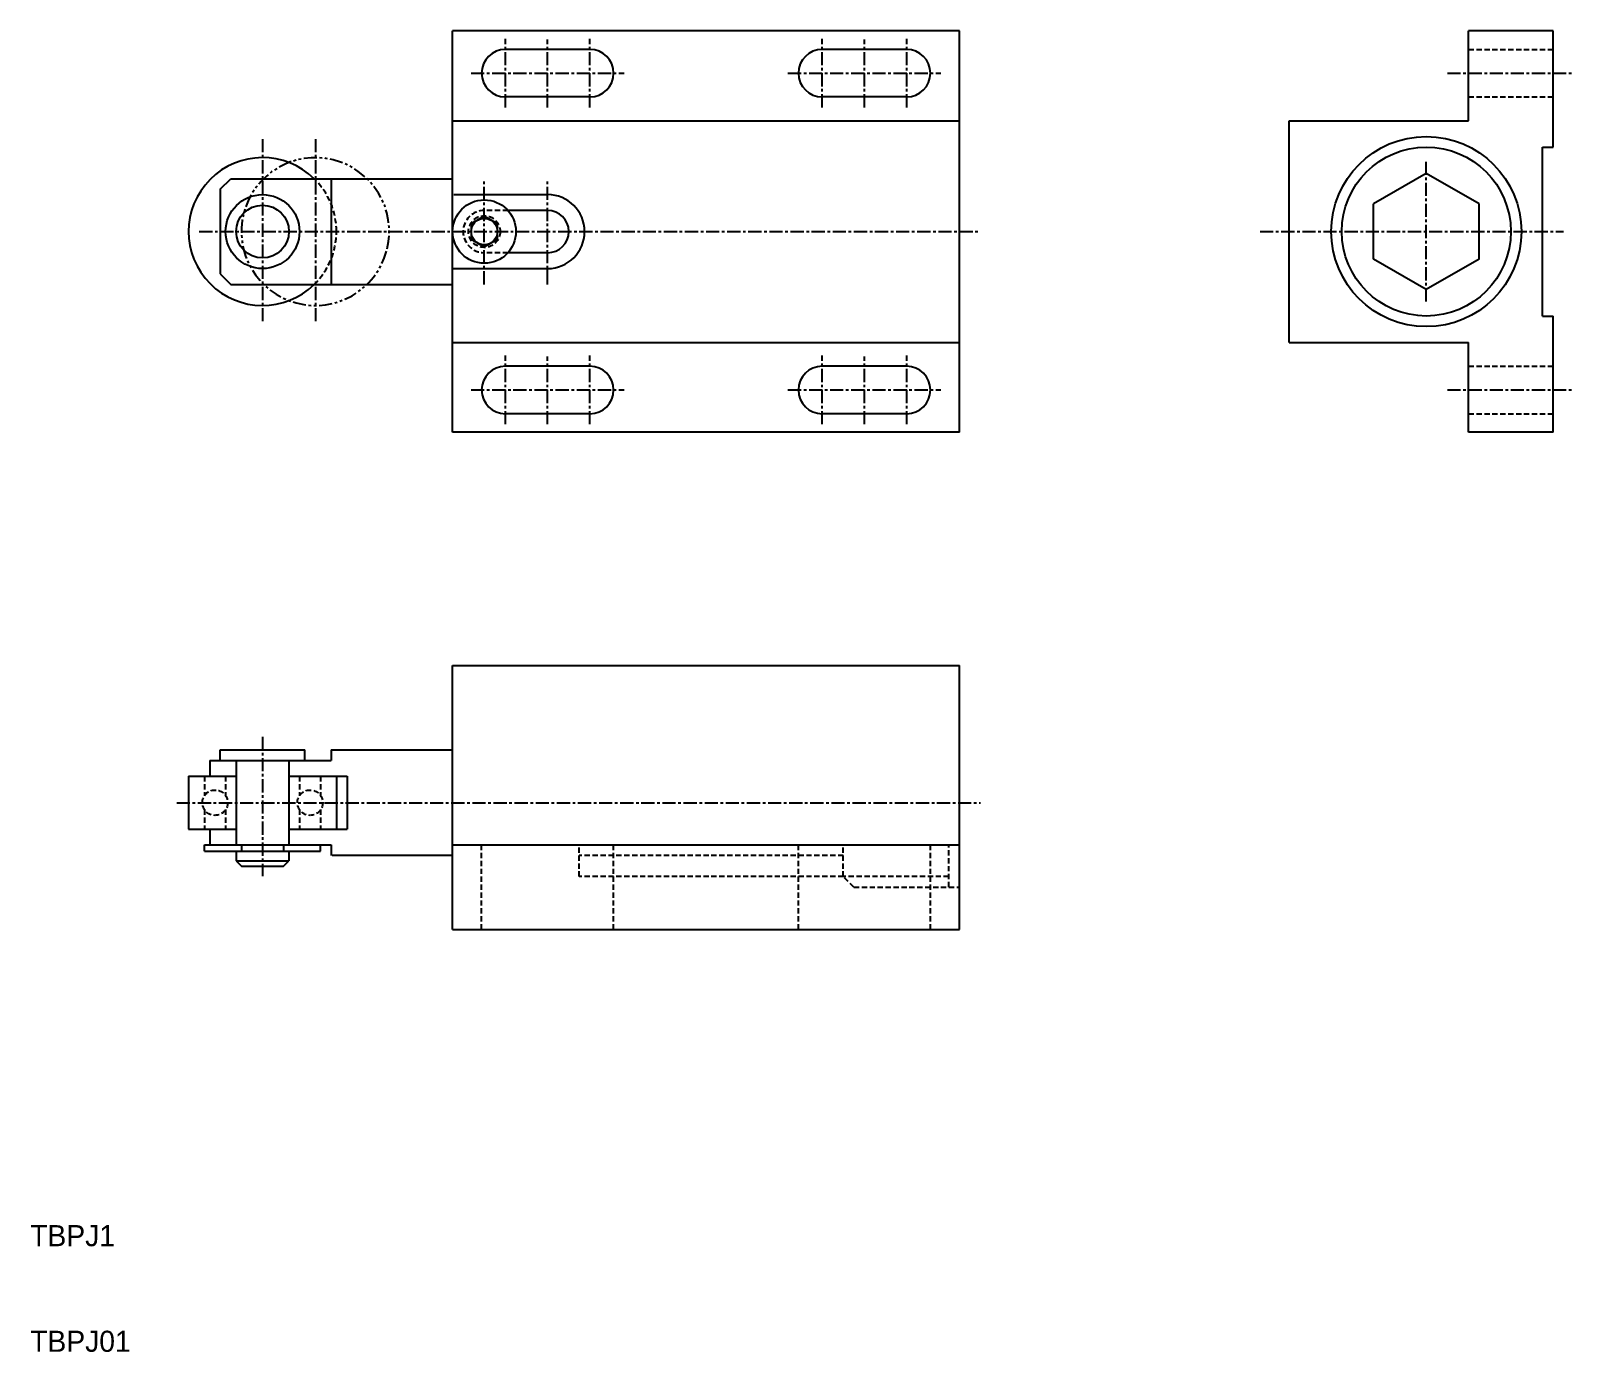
# Model space of a CAD drawing. Extents: x 10 to 156, y 10 to 135.
import ezdxf

# ---------------------------------------------------------------- set-up
doc = ezdxf.new("R2010")
doc.units = 0
for name, pattern in [('CENTER', [2, 1.25, -0.25, 0.25, -0.25]), ('DASHED', [0.75, 0.5, -0.25]), ('PHANTOM', [2.5, 1.25, -0.25, 0.25, -0.25, 0.25, -0.25])]:
    doc.linetypes.add(name, pattern=pattern)
doc.layers.get('0').update_dxf_attribs({"linetype": 'CONTINUOUS'})
doc.layers.add('CENTER', color=1, linetype='CENTER')

msp = doc.modelspace()

# ---------------------------------------------------------------- linework, layer by layer
at = {"color": 7, "linetype": 'CONTINUOUS'}
for p, q in [((98, 135.08), (50, 135.08)), ((50, 97.08), (50, 135.08)), ((98, 97.08), (98, 135.08)), ((154.21, 135.08), (146.21, 135.08)), ((146.21, 126.58), (146.21, 135.08)), ((154.21, 124.08), (154.21, 135.08)), ((63, 133.33), (55, 133.33)), ((93, 133.33), (85, 133.33)), ((63, 128.83), (55, 128.83)), ((93, 128.83), (85, 128.83)), ((50, 126.58), (98, 126.58)), ((129.21, 105.58), (129.21, 126.58)), ((129.21, 126.58), (146.21, 126.58)), ((153.21, 124.08), (154.21, 124.08)), ((153.21, 108.08), (153.21, 124.08)), ((142.21, 121.58), (137.21, 118.7)), ((147.21, 118.7), (142.21, 121.58)), ((28, 120.08), (29, 121.08)), ((28, 120.08), (28, 112.08)), ((29, 121.08), (36.9, 121.08)), ((36.9, 121.08), (50, 121.08)), ((38.5, 121.08), (38.5, 111.08)), ((50.12, 119.58), (59, 119.58)), ((137.21, 113.47), (137.21, 118.7)), ((147.21, 113.47), (147.21, 118.7)), ((53, 117.53), (51.75, 116.81)), ((54.25, 116.81), (53, 117.53)), ((59, 118.08), (55.24, 118.08)), ((51.75, 116.81), (51.75, 115.36)), ((54.25, 115.36), (54.25, 116.81)), ((51.75, 115.36), (53, 114.64)), ((53, 114.64), (54.25, 115.36)), ((59, 114.08), (55.24, 114.08)), ((50, 112.58), (59, 112.58)), ((142.21, 110.58), (137.21, 113.47)), ((147.21, 113.47), (142.21, 110.58)), ((28, 112.08), (29, 111.08)), ((29, 111.08), (36.9, 111.08)), ((36.9, 111.08), (50, 111.08)), ((153.21, 108.08), (154.21, 108.08)), ((154.21, 97.08), (154.21, 108.08)), ((50, 105.58), (98, 105.58)), ((129.21, 105.58), (146.21, 105.58)), ((146.21, 97.08), (146.21, 105.58)), ((63, 103.33), (55, 103.33)), ((93, 103.33), (85, 103.33)), ((63, 98.83), (55, 98.83)), ((93, 98.83), (85, 98.83)), ((98, 97.08), (50, 97.08)), ((154.21, 97.08), (146.21, 97.08)), ((50, 75), (98, 75)), ((50, 50), (50, 75)), ((98, 50), (98, 75)), ((27, 66), (29.5, 66)), ((27, 66), (27, 64.5)), ((28, 67), (36, 67)), ((28, 66), (28, 67)), ((29.5, 66), (29.5, 58)), ((29.5, 66), (34.5, 66)), ((34.5, 66), (34.5, 58)), ((34.5, 66), (38.5, 66)), ((36, 66), (36, 67)), ((38.5, 67), (38.5, 66)), ((38.5, 67), (50, 67)), ((25, 64.5), (29.5, 64.5)), ((25, 64.5), (25, 59.5)), ((34.5, 64.5), (40, 64.5)), ((39, 64.5), (39, 59.5)), ((40, 64.5), (40, 59.5)), ((25, 59.5), (29.5, 59.5)), ((27, 59.5), (27, 58)), ((34.5, 59.5), (40, 59.5)), ((26.5, 58), (30, 58)), ((26.5, 57.4), (26.5, 58)), ((26.5, 57.4), (30, 57.4)), ((29.5, 57.4), (29.5, 56.5)), ((30, 58), (30, 57.4)), ((30, 58), (34, 58)), ((30, 57.4), (34, 57.4)), ((34, 58), (34, 57.4)), ((34, 58), (37.5, 58)), ((34, 57.4), (37.5, 57.4)), ((34.24, 58), (38.5, 58)), ((34.5, 57.4), (34.5, 56.5)), ((34.5, 57.4), (34.5, 57)), ((34.5, 57.4), (34.5, 57)), ((34.5, 57.4), (34.5, 57)), ((37.5, 57.4), (37.5, 58)), ((38.5, 58), (38.5, 57)), ((50, 57), (38.6, 57)), ((50, 58), (98, 58)), ((29.5, 56.5), (30, 56)), ((29.5, 56.5), (34.5, 56.5)), ((30, 56), (34, 56)), ((34, 56), (34.5, 56.5)), ((50, 50), (98, 50))]:
    msp.add_line(p, q, dxfattribs=at)
at = {"color": 3, "linetype": 'DASHED'}
for p, q in [((146.21, 133.33), (154.21, 133.33)), ((146.21, 128.83), (154.21, 128.83)), ((55.24, 118.08), (53, 118.08)), ((55.24, 114.08), (53, 114.08)), ((146.21, 103.33), (154.21, 103.33)), ((146.21, 98.83), (154.21, 98.83)), ((26.5, 64.5), (26.5, 62.66)), ((28.5, 64.5), (28.5, 62.66)), ((35.5, 64.5), (35.5, 62.66)), ((37.5, 64.5), (37.5, 62.66)), ((26.5, 61.34), (26.5, 59.5)), ((28.5, 61.34), (28.5, 59.5)), ((35.5, 61.34), (35.5, 59.5)), ((37.5, 61.34), (37.5, 59.5)), ((50, 58), (62, 58)), ((52.75, 50), (52.75, 58)), ((62, 55), (62, 58)), ((87, 57), (62, 57)), ((65.25, 50), (65.25, 58)), ((82.75, 50), (82.75, 58)), ((87, 55), (87, 58)), ((95.25, 50), (95.25, 58)), ((97, 54), (97, 58)), ((87, 55), (62, 55)), ((88, 54), (87, 55)), ((97, 55), (87, 55)), ((88, 54), (98, 54))]:
    msp.add_line(p, q, dxfattribs=at)
at = {"color": 7, "linetype": 'CONTINUOUS'}
for centre, radius in [((142.21, 116.08), 9), ((142.21, 116.08), 8), ((32, 116.08), 3.5), ((32, 116.08), 2.5), ((53, 116.08), 3), ((53, 116.08), 1.25)]:
    msp.add_circle(centre, radius, dxfattribs=at)
at = {"color": 3, "linetype": 'DASHED'}
for centre, radius in [((53, 116.08), 1.5), ((27.5, 62), 1.2), ((36.5, 62), 1.2)]:
    msp.add_circle(centre, radius, dxfattribs=at)
at = {"color": 7, "linetype": 'CONTINUOUS'}
for centre, radius, start, end in [((55, 131.08), 2.25, 90, 270), ((63, 131.08), 2.25, 270, 90), ((85, 131.08), 2.25, 90, 270), ((93, 131.08), 2.25, 270, 90), ((32, 116.08), 7, 45.5847, 314.4153), ((59, 116.08), 3.5, 270, 90), ((59, 116.08), 2, 270, 90), ((55, 101.08), 2.25, 90, 270), ((63, 101.08), 2.25, 270, 90), ((85, 101.08), 2.25, 90, 270), ((93, 101.08), 2.25, 270, 90)]:
    msp.add_arc(centre, radius, start, end, dxfattribs=at)
at = {"color": 3, "linetype": 'PHANTOM'}
msp.add_arc((37, 116.08), 7, 346.4129, 344.6425, dxfattribs=at)
at = {"color": 3, "linetype": 'DASHED'}
for centre, radius, start, end in [((32, 116.08), 7, 0, 45.5847), ((53, 116.08), 2, 90, 270), ((32, 116.08), 7, 314.4153, 0)]:
    msp.add_arc(centre, radius, start, end, dxfattribs=at)
at = {"layer": 'CENTER', "color": 1, "linetype": 'CENTER'}
for p, q in [((55, 127.83), (55, 134.33)), ((59, 127.83), (59, 134.26)), ((63, 127.83), (63, 134.33)), ((85, 127.83), (85, 134.33)), ((89, 127.83), (89, 134.26)), ((93, 127.83), (93, 134.33)), ((51.75, 131.08), (66.25, 131.08)), ((81.75, 131.08), (96.25, 131.08)), ((144.21, 131.08), (156.21, 131.08)), ((32, 124.84), (32, 107.6)), ((37, 124.84), (37, 107.6)), ((142.21, 109.46), (142.21, 122.68)), ((53, 111.08), (53, 121.08)), ((59, 111.08), (59, 121.08)), ((26, 116.08), (100, 116.08)), ((126.47, 116.08), (155.21, 116.08)), ((59, 111.58), (59, 113.35)), ((59, 111.58), (59, 113.35)), ((59, 111.58), (59, 113.35)), ((55, 97.83), (55, 104.33)), ((59, 97.83), (59, 104.26)), ((63, 97.83), (63, 104.33)), ((85, 97.83), (85, 104.33)), ((89, 97.83), (89, 104.26)), ((93, 97.83), (93, 104.33)), ((51.75, 101.08), (66.25, 101.08)), ((81.75, 101.08), (96.25, 101.08)), ((144.21, 101.08), (156.21, 101.08)), ((32, 68.22), (32, 55.05)), ((23.87, 62), (100, 62))]:
    msp.add_line(p, q, dxfattribs=at)

# ---------------------------------------------------------------- texts
at = {"color": 7, "linetype": 'CONTINUOUS'}
for s, p in [('TBPJ1', (10, 20)), ('TBPJ01', (10, 10))]:
    msp.add_text(s, height=2, dxfattribs=at).set_placement(p)

doc.saveas('drawing.dxf')
